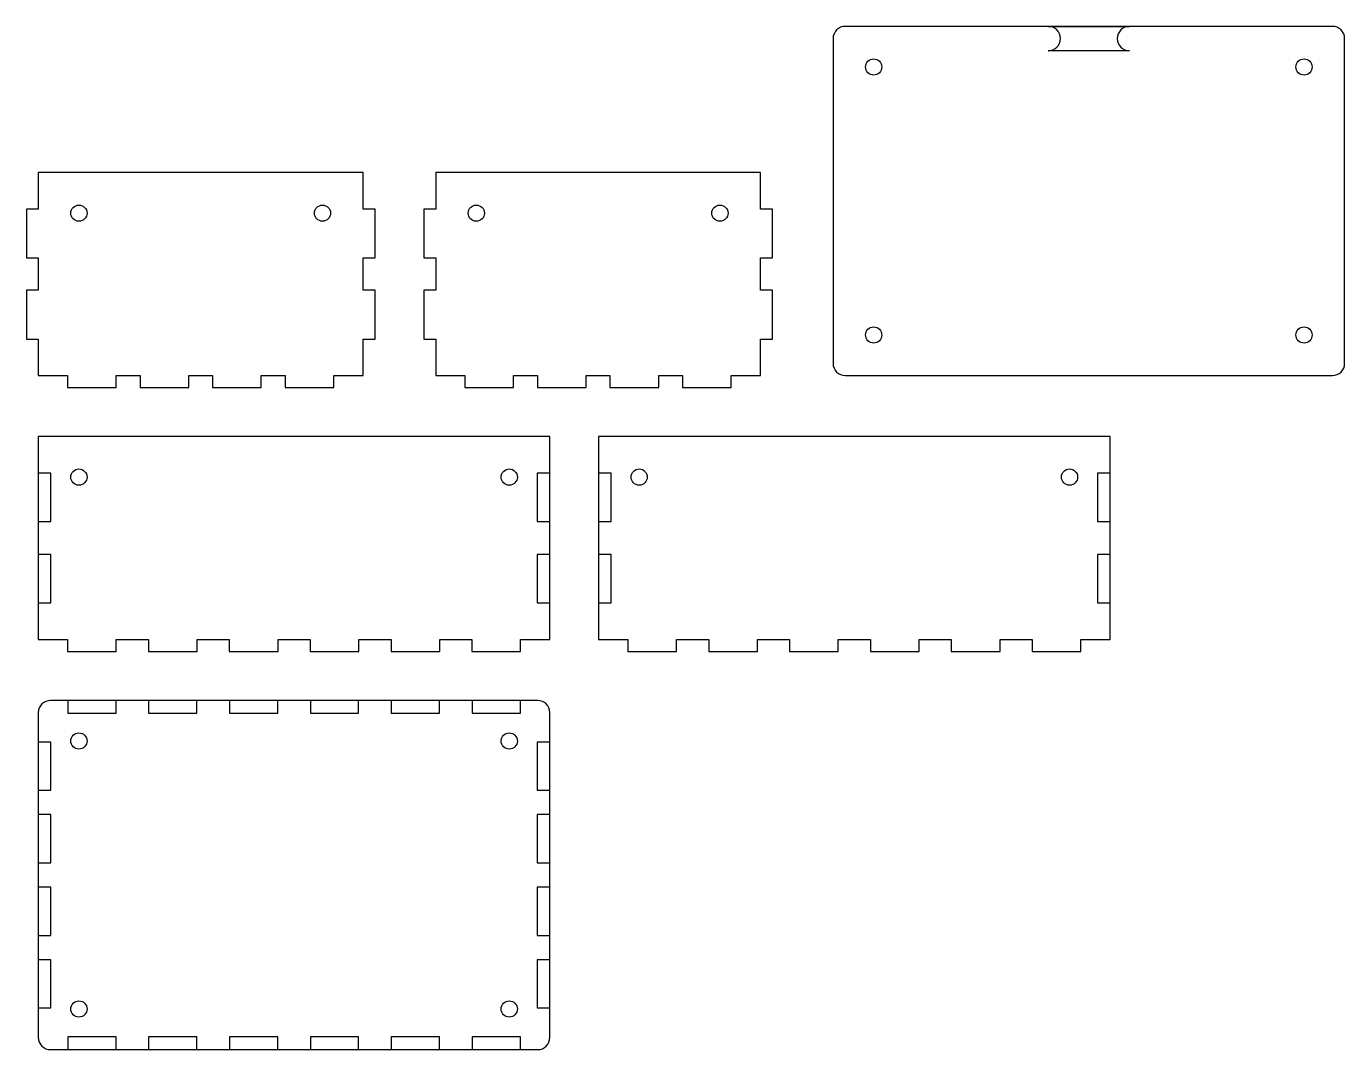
# Model space of a CAD drawing. Header units: millimetres. Extents: x -3 to 322, y 0 to 252.
import ezdxf

# ---------------------------------------------------------------- set-up
doc = ezdxf.new("R2010")
doc.units = ezdxf.units.MM
doc.layers.add('CUT', color=1, linetype='Continuous')

msp = doc.modelspace()

# ---------------------------------------------------------------- linework, layer by layer
at = {"layer": 'CUT'}
for p, q in [((318.76, 252), (198.76, 252)), ((248.76, 252), (268.76, 252)), ((195.76, 249), (195.76, 169)), ((321.76, 169), (321.76, 249)), ((268.76, 246), (248.76, 246)), ((80, 216), (0, 216)), ((0, 216), (0, 207)), ((80, 207), (80, 216)), ((177.88, 216), (97.88, 216)), ((97.88, 216), (97.88, 207)), ((177.88, 207), (177.88, 216)), ((0, 207), (-2.94, 207)), ((-2.94, 207), (-2.94, 195)), ((82.94, 207), (80, 207)), ((82.94, 195), (82.94, 207)), ((97.88, 207), (94.94, 207)), ((94.94, 207), (94.94, 195)), ((180.82, 207), (177.88, 207)), ((180.82, 195), (180.82, 207)), ((-2.94, 195), (0, 195)), ((0, 195), (0, 187)), ((80, 187), (80, 195)), ((80, 195), (82.94, 195)), ((94.94, 195), (97.88, 195)), ((97.88, 195), (97.88, 187)), ((177.88, 187), (177.88, 195)), ((177.88, 195), (180.82, 195)), ((0, 187), (-2.94, 187)), ((-2.94, 187), (-2.94, 175)), ((82.94, 187), (80, 187)), ((82.94, 175), (82.94, 187)), ((97.88, 187), (94.94, 187)), ((94.94, 187), (94.94, 175)), ((180.82, 187), (177.88, 187)), ((180.82, 175), (180.82, 187)), ((-2.94, 175), (0, 175)), ((0, 175), (0, 166)), ((80, 166), (80, 175)), ((80, 175), (82.94, 175)), ((94.94, 175), (97.88, 175)), ((97.88, 175), (97.88, 166)), ((177.88, 166), (177.88, 175)), ((177.88, 175), (180.82, 175)), ((0, 166), (7.2, 166)), ((7.2, 166), (7.2, 163.06)), ((19.2, 163.06), (19.2, 166)), ((19.2, 166), (25.07, 166)), ((25.07, 166), (25.07, 163.06)), ((37.07, 163.06), (37.07, 166)), ((37.07, 166), (42.93, 166)), ((42.93, 166), (42.93, 163.06)), ((54.93, 163.06), (54.93, 166)), ((54.93, 166), (60.8, 166)), ((60.8, 166), (60.8, 163.06)), ((72.8, 163.06), (72.8, 166)), ((72.8, 166), (80, 166)), ((97.88, 166), (105.08, 166)), ((105.08, 166), (105.08, 163.06)), ((117.08, 163.06), (117.08, 166)), ((117.08, 166), (122.95, 166)), ((122.95, 166), (122.95, 163.06)), ((134.95, 163.06), (134.95, 166)), ((134.95, 166), (140.81, 166)), ((140.81, 166), (140.81, 163.06)), ((152.81, 163.06), (152.81, 166)), ((152.81, 166), (158.68, 166)), ((158.68, 166), (158.68, 163.06)), ((170.68, 163.06), (170.68, 166)), ((170.68, 166), (177.88, 166)), ((198.76, 166), (318.76, 166)), ((7.2, 163.06), (19.2, 163.06)), ((25.07, 163.06), (37.07, 163.06)), ((42.93, 163.06), (54.93, 163.06)), ((60.8, 163.06), (72.8, 163.06)), ((105.08, 163.06), (117.08, 163.06)), ((122.95, 163.06), (134.95, 163.06)), ((140.81, 163.06), (152.81, 163.06)), ((158.68, 163.06), (170.68, 163.06)), ((126, 151), (0, 151)), ((0, 151), (0, 101)), ((126, 101), (126, 151)), ((264, 151), (138, 151)), ((138, 151), (138, 101)), ((264, 101), (264, 151)), ((3.12, 141.94), (0, 141.94)), ((0, 141.94), (0, 130.06)), ((3.12, 130.06), (3.12, 141.94)), ((126, 141.94), (122.88, 141.94)), ((122.88, 141.94), (122.88, 130.06)), ((126, 130.06), (126, 141.94)), ((141.12, 141.94), (138, 141.94)), ((138, 141.94), (138, 130.06)), ((141.12, 130.06), (141.12, 141.94)), ((264, 141.94), (260.88, 141.94)), ((260.88, 141.94), (260.88, 130.06)), ((264, 130.06), (264, 141.94)), ((0, 130.06), (3.12, 130.06)), ((122.88, 130.06), (126, 130.06)), ((138, 130.06), (141.12, 130.06)), ((260.88, 130.06), (264, 130.06)), ((3.12, 121.94), (0, 121.94)), ((0, 121.94), (0, 110.06)), ((3.12, 110.06), (3.12, 121.94)), ((126, 121.94), (122.88, 121.94)), ((122.88, 121.94), (122.88, 110.06)), ((126, 110.06), (126, 121.94)), ((141.12, 121.94), (138, 121.94)), ((138, 121.94), (138, 110.06)), ((141.12, 110.06), (141.12, 121.94)), ((264, 121.94), (260.88, 121.94)), ((260.88, 121.94), (260.88, 110.06)), ((264, 110.06), (264, 121.94)), ((0, 110.06), (3.12, 110.06)), ((122.88, 110.06), (126, 110.06)), ((138, 110.06), (141.12, 110.06)), ((260.88, 110.06), (264, 110.06)), ((0, 101), (7.2, 101)), ((7.2, 101), (7.2, 98.06)), ((19.2, 98.06), (19.2, 101)), ((19.2, 101), (27.12, 101)), ((27.12, 101), (27.12, 98.06)), ((39.12, 98.06), (39.12, 101)), ((39.12, 101), (47.04, 101)), ((47.04, 101), (47.04, 98.06)), ((59.04, 98.06), (59.04, 101)), ((59.04, 101), (66.96, 101)), ((66.96, 101), (66.96, 98.06)), ((78.96, 98.06), (78.96, 101)), ((78.96, 101), (86.88, 101)), ((86.88, 101), (86.88, 98.06)), ((98.88, 98.06), (98.88, 101)), ((98.88, 101), (106.8, 101)), ((106.8, 101), (106.8, 98.06)), ((118.8, 98.06), (118.8, 101)), ((118.8, 101), (126, 101)), ((138, 101), (145.2, 101)), ((145.2, 101), (145.2, 98.06)), ((157.2, 98.06), (157.2, 101)), ((157.2, 101), (165.12, 101)), ((165.12, 101), (165.12, 98.06)), ((177.12, 98.06), (177.12, 101)), ((177.12, 101), (185.04, 101)), ((185.04, 101), (185.04, 98.06)), ((197.04, 98.06), (197.04, 101)), ((197.04, 101), (204.96, 101)), ((204.96, 101), (204.96, 98.06)), ((216.96, 98.06), (216.96, 101)), ((216.96, 101), (224.88, 101)), ((224.88, 101), (224.88, 98.06)), ((236.88, 98.06), (236.88, 101)), ((236.88, 101), (244.8, 101)), ((244.8, 101), (244.8, 98.06)), ((256.8, 98.06), (256.8, 101)), ((256.8, 101), (264, 101)), ((7.2, 98.06), (19.2, 98.06)), ((27.12, 98.06), (39.12, 98.06)), ((47.04, 98.06), (59.04, 98.06)), ((66.96, 98.06), (78.96, 98.06)), ((86.88, 98.06), (98.88, 98.06)), ((106.8, 98.06), (118.8, 98.06)), ((145.2, 98.06), (157.2, 98.06)), ((165.12, 98.06), (177.12, 98.06)), ((185.04, 98.06), (197.04, 98.06)), ((204.96, 98.06), (216.96, 98.06)), ((224.88, 98.06), (236.88, 98.06)), ((244.8, 98.06), (256.8, 98.06)), ((123, 86), (3, 86)), ((19.14, 86), (7.26, 86)), ((7.26, 86), (7.26, 82.88)), ((19.14, 82.88), (19.14, 86)), ((39.06, 86), (27.18, 86)), ((27.18, 86), (27.18, 82.88)), ((39.06, 82.88), (39.06, 86)), ((58.98, 86), (47.1, 86)), ((47.1, 86), (47.1, 82.88)), ((58.98, 82.88), (58.98, 86)), ((78.9, 86), (67.02, 86)), ((67.02, 86), (67.02, 82.88)), ((78.9, 82.88), (78.9, 86)), ((98.82, 86), (86.94, 86)), ((86.94, 86), (86.94, 82.88)), ((98.82, 82.88), (98.82, 86)), ((118.74, 86), (106.86, 86)), ((106.86, 86), (106.86, 82.88)), ((118.74, 82.88), (118.74, 86)), ((0, 83), (0, 3)), ((7.26, 82.88), (19.14, 82.88)), ((27.18, 82.88), (39.06, 82.88)), ((47.1, 82.88), (58.98, 82.88)), ((67.02, 82.88), (78.9, 82.88)), ((86.94, 82.88), (98.82, 82.88)), ((106.86, 82.88), (118.74, 82.88)), ((126, 3), (126, 83)), ((3.12, 75.74), (0, 75.74)), ((0, 75.74), (0, 63.86)), ((3.12, 63.86), (3.12, 75.74)), ((126, 75.74), (122.88, 75.74)), ((122.88, 75.74), (122.88, 63.86)), ((126, 63.86), (126, 75.74)), ((0, 63.86), (3.12, 63.86)), ((122.88, 63.86), (126, 63.86)), ((3.12, 57.87), (0, 57.87)), ((0, 57.87), (0, 45.99)), ((3.12, 45.99), (3.12, 57.87)), ((126, 57.87), (122.88, 57.87)), ((122.88, 57.87), (122.88, 45.99)), ((126, 45.99), (126, 57.87)), ((0, 45.99), (3.12, 45.99)), ((122.88, 45.99), (126, 45.99)), ((3.12, 40.01), (0, 40.01)), ((0, 40.01), (0, 28.13)), ((3.12, 28.13), (3.12, 40.01)), ((126, 40.01), (122.88, 40.01)), ((122.88, 40.01), (122.88, 28.13)), ((126, 28.13), (126, 40.01)), ((0, 28.13), (3.12, 28.13)), ((122.88, 28.13), (126, 28.13)), ((3.12, 22.14), (0, 22.14)), ((0, 22.14), (0, 10.26)), ((3.12, 10.26), (3.12, 22.14)), ((126, 22.14), (122.88, 22.14)), ((122.88, 22.14), (122.88, 10.26)), ((126, 10.26), (126, 22.14)), ((0, 10.26), (3.12, 10.26)), ((122.88, 10.26), (126, 10.26)), ((3, 0), (123, 0)), ((19.14, 3.12), (7.26, 3.12)), ((7.26, 3.12), (7.26, 0)), ((7.26, 0), (19.14, 0)), ((19.14, 0), (19.14, 3.12)), ((39.06, 3.12), (27.18, 3.12)), ((27.18, 3.12), (27.18, 0)), ((27.18, 0), (39.06, 0)), ((39.06, 0), (39.06, 3.12)), ((58.98, 3.12), (47.1, 3.12)), ((47.1, 3.12), (47.1, 0)), ((47.1, 0), (58.98, 0)), ((58.98, 0), (58.98, 3.12)), ((78.9, 3.12), (67.02, 3.12)), ((67.02, 3.12), (67.02, 0)), ((67.02, 0), (78.9, 0)), ((78.9, 0), (78.9, 3.12)), ((98.82, 3.12), (86.94, 3.12)), ((86.94, 3.12), (86.94, 0)), ((86.94, 0), (98.82, 0)), ((98.82, 0), (98.82, 3.12)), ((118.74, 3.12), (106.86, 3.12)), ((106.86, 3.12), (106.86, 0)), ((106.86, 0), (118.74, 0)), ((118.74, 0), (118.74, 3.12))]:
    msp.add_line(p, q, dxfattribs=at)
for centre in [(205.76, 242), (311.76, 242), (10, 206), (70, 206), (107.88, 206), (167.88, 206), (205.76, 176), (311.76, 176), (10, 141), (116, 141), (148, 141), (254, 141), (10, 76), (116, 76), (10, 10), (116, 10)]:
    msp.add_circle(centre, 2, dxfattribs=at)
for centre, start, end in [((198.76, 249), 90, 180), ((248.76, 249), 270, 90), ((268.76, 249), 90, 270), ((318.76, 249), 0, 90), ((198.76, 169), 180, 270), ((318.76, 169), 270, 360), ((3, 83), 90, 180), ((123, 83), 0, 90), ((3, 3), 180, 270), ((123, 3), 270, 360)]:
    msp.add_arc(centre, 3, start, end, dxfattribs=at)

doc.saveas('drawing.dxf')
